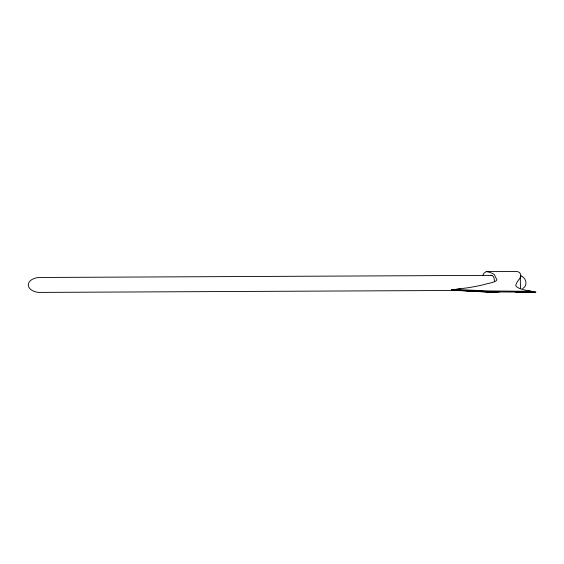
<?xml version="1.0" encoding="UTF-8"?>
<svg xmlns="http://www.w3.org/2000/svg" width="564" height="564" viewBox="0 0 564 564"><rect width="100%" height="100%" fill="white"/><g stroke="black" fill="none" stroke-linecap="round" stroke-linejoin="round"><path stroke-width="0.85" d="M482.847 275.394L483.863 273.272L486.224 271.58L517.223 271.538L519.374 272.398A263.726 31.683 0 0 1 519.374 279.025A735.082 88.308 0 0 0 515.877 284.898A88.943 10.765 0 0 0 528.433 290.841L531.309 291.341L531.302 292.131L515.849 292.279A735.082 1.283 0 0 0 519.352 292.363A263.726 0.458 0 0 1 519.352 292.455L517.195 292.314M520.452 288.606L520.297 276.438M522.659 288.542C528.383 285.37 526.092 277.333 520.424 275.634M528.433 290.841L535.8 292.117L497.37 291.962L451.581 289.938L468.183 287.718A88.449 13.416 -2 0 0 487.5 283.636A65.445 7.861 0 0 0 496.56 278.863A452.582 54.37 0 0 1 494.861 275.556A85.841 10.314 0 0 0 489.764 272.363L486.224 271.58M531.309 291.341L488.875 290.946L455.113 289.508L455.106 290.129L451.552 289.938L460.189 288.888M490.743 275.394C494.085 274.872 494.416 279.42 494.409 281.746M516.286 292.244L535.8 292.117M491.9 275.359L38.451 277.495C34.242 277.974 28.545 280.04 28.2 284.989C28.679 289.868 34.256 291.905 38.451 292.413L463.707 290.425M499.45 291.997L461.775 290.594M497.342 291.962L497.37 291.962A84.48 5.013 0 0 1 451.552 289.938M455.952 290.178L460.168 290.404A88.449 2.968 2 0 1 463.439 290.587M486.203 292.251L494.839 292.413A452.582 0.79 0 0 1 496.539 292.363L487.479 292.293A88.449 2.968 2 0 0 465.836 290.735"/></g></svg>
